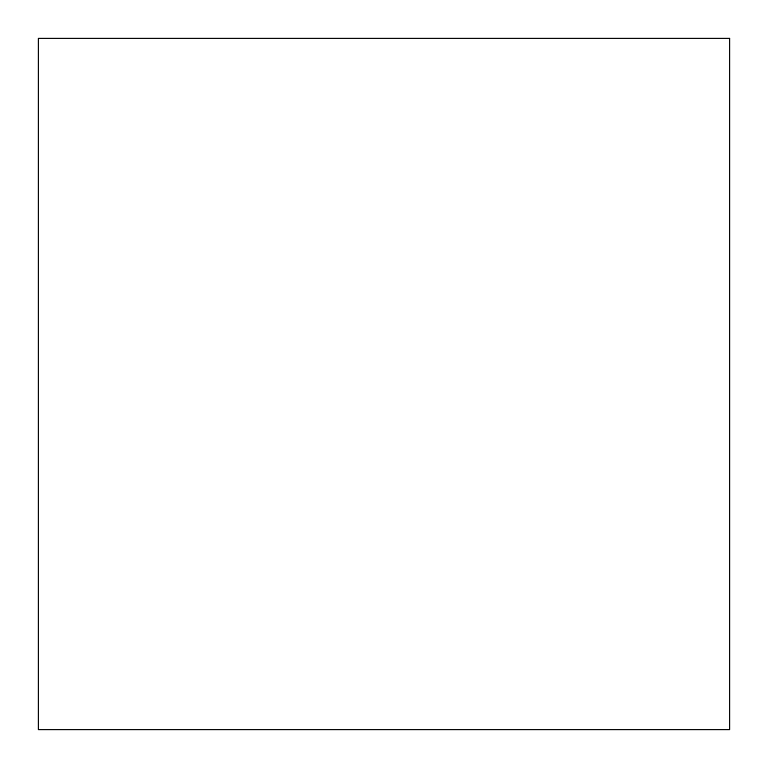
<?xml version="1.0" encoding="UTF-8"?>
<svg xmlns="http://www.w3.org/2000/svg" width="768" height="768" viewBox="0 0 768 768"><rect width="100%" height="100%" fill="white"/><g stroke="black" fill="none" stroke-linecap="round" stroke-linejoin="round"><path stroke-width="1.15" d="M729.6 38.4L38.4 38.4L38.4 729.6L729.6 729.6L729.6 38.4"/></g></svg>
